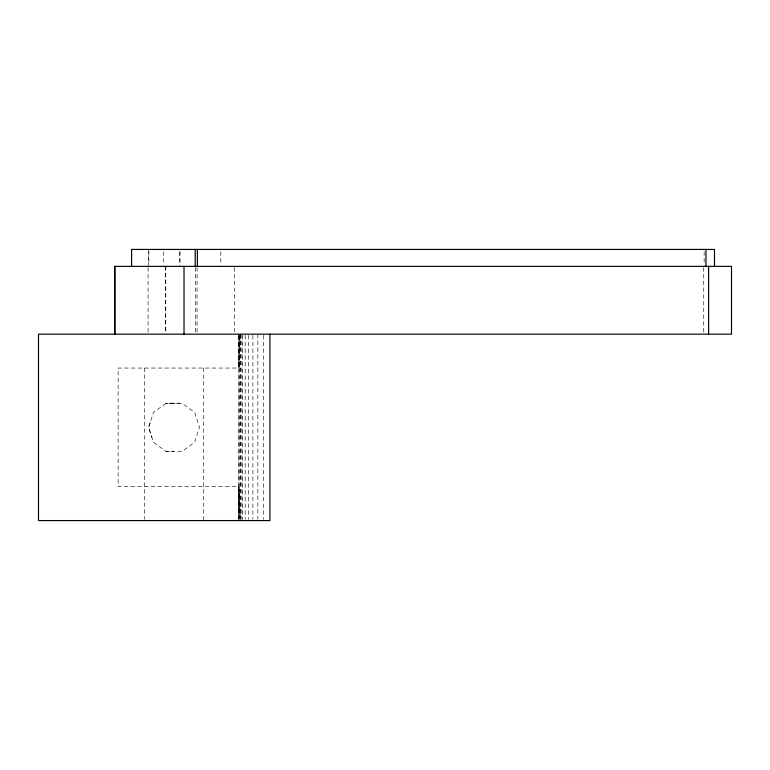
<?xml version="1.0" encoding="UTF-8"?>
<svg xmlns="http://www.w3.org/2000/svg" width="770" height="770" viewBox="0 0 770 770"><rect width="100%" height="100%" fill="white"/><g stroke="black" fill="none" stroke-linecap="round" stroke-linejoin="round"><path stroke-width="0.58" stroke-dasharray="3.85 2.89" d="M239.027 334.161L238.748 520.568M240.404 335.325L238.806 368.05L239.22 335.325L239.027 368.05L118.147 368.05L118.147 486.678L238.873 486.678L240.346 518.229M150.217 422.538L148.562 427.369L151.921 437.437M174.068 403.191L165.781 403.499L181.922 403.191L194.637 412.422L199.488 427.369L194.637 442.307L181.922 451.538L166.214 451.538L153.509 442.307L148.649 427.369L153.509 412.422L166.214 403.191L181.922 403.191M165.781 451.23L174.068 451.538M238.941 518.229L238.844 486.678L239.201 518.229M238.758 335.325L238.902 368.05L238.95 335.325M238.873 486.678L239.027 520.568M704.136 251.694L704.136 265.246M703.741 267.565L703.741 332.967M263.542 335.364L263.542 519.365M257.854 334.161L257.854 519.365M252.897 335.364L252.897 519.365M248.681 335.364L248.681 519.365M245.197 335.364L245.197 519.365M242.454 335.364L242.454 519.365M241.857 334.161L241.857 519.365M240.461 334.161L240.461 519.365M240.067 334.161L240.067 519.365M239.027 335.364L239.027 519.365M234.34 267.565L234.34 332.967M220.817 251.694L220.817 265.246M203.723 368.05L203.723 520.568M197.072 267.565L197.072 332.967M195.619 267.565L195.619 332.967M180.055 251.694L180.055 265.246M179.285 251.694L179.285 265.246M165.781 266.372L165.781 332.967M165.329 266.372L165.329 332.967M163.567 251.694L163.567 265.246M148.87 251.694L148.87 265.246M148.379 249.432L148.379 265.246M148.081 267.565L148.081 332.967M144.413 368.05L144.413 519.365"/><path stroke-width="1.16" d="M714.483 266.372L714.483 249.432L131.593 249.432L131.593 266.372M708.612 266.372L708.612 334.161M705.994 249.432L705.994 266.372M269.933 334.161L269.933 520.568L38.5 520.568L38.5 334.161L731.5 334.161L731.5 266.372L114.595 266.372L114.595 334.161M197.351 249.432L197.351 266.372M195.205 249.432L195.205 266.372M184.02 266.372L184.02 334.161M114.99 266.372L114.99 334.161"/></g></svg>
